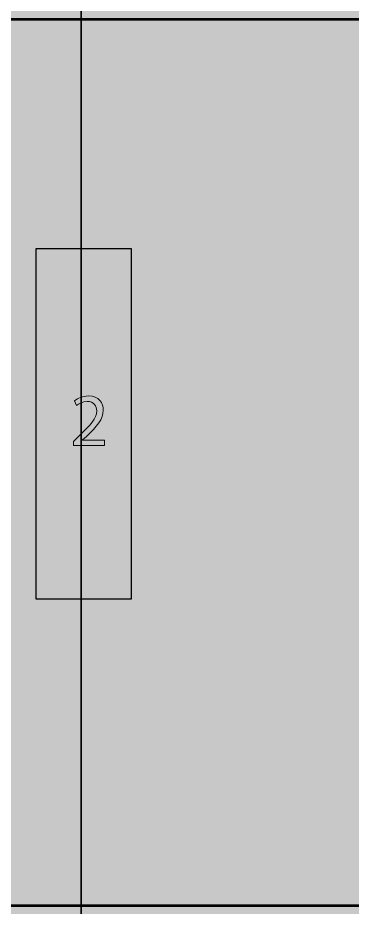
# Model space of a CAD drawing. Header units: inches. Extents: x -1481 to -429, y -1676 to -696.
# Drawn here: x -836.59 to -824.32, y -1175.56 to -1142.9 of the extents above; entities that cross this region are included whole.
import ezdxf

# ---------------------------------------------------------------- set-up
doc = ezdxf.new("R2010")
doc.units = ezdxf.units.IN
doc.header["$MEASUREMENT"] = 0
doc.layers.add('Layer 1', color=7, linetype='Continuous')
picture_1 = doc.add_image_def('image5.png', size_in_pixel=(53, 195))

# ---------------------------------------------------------------- blocks, each defined once
blk = doc.blocks.new('block 75')
at = {"layer": 'Layer 1', "true_color": 0x009344}
h = blk.add_hatch(color=114, dxfattribs=at)
h.dxf.hatch_style = 2
h.paths.add_polyline_path([(-693.785, -1296.171), (-933.785, -1296.171), (-933.785, -1006.171), (-693.785, -1006.171)])
blk = doc.blocks.new('block 141')
at = {"layer": 'Layer 1', "color": 40, "lineweight": 30, "true_color": 0xf9a01b}
for points in [[(-873.329, -1087.043), (-834.266, -1087.043), (-834.266, -1290.172), (-873.329, -1290.172), (-873.329, -1087.043)], [(-834.266, -1087.043), (-795.203, -1087.043), (-795.203, -1290.172), (-834.266, -1290.172), (-834.266, -1087.043)]]:
    blk.add_lwpolyline(points, dxfattribs=at)
blk = doc.blocks.new('block 140')
at = {"layer": 'Layer 1', "true_color": 0x49c6ea}
h = blk.add_hatch(color=133, dxfattribs=at)
h.dxf.hatch_style = 2
h.paths.add_polyline_path([(-919.173, -1282.809), (-748.857, -1282.809), (-748.857, -1065.618), (-919.173, -1065.618)])
h = blk.add_hatch(color=133, dxfattribs=at)
h.dxf.hatch_style = 2
h.paths.add_polyline_path([(-907.435, -1277.731), (-761.338, -1277.731), (-761.338, -1076.165), (-907.435, -1076.165)])
at = {"layer": 'Layer 1', "true_color": 0xffed96}
h = blk.add_hatch(color=41, dxfattribs=at)
h.dxf.hatch_style = 2
h.paths.add_polyline_path([(-912.062, -1175.491), (-756.36, -1175.491), (-756.36, -1142.966), (-912.062, -1142.966)])
at = {"layer": 'Layer 1', "lineweight": 0}
blk.add_lwpolyline([(-912.062, -1175.491), (-756.36, -1175.491), (-756.36, -1142.966), (-912.062, -1142.966), (-912.062, -1175.491)], dxfattribs=at)
at = {"layer": 'Layer 1', "color": 44, "lineweight": 53, "true_color": 0xaf7e09}
blk.add_lwpolyline([(-912.062, -1175.491), (-756.36, -1175.491), (-756.36, -1142.966), (-912.062, -1142.966), (-912.062, -1175.491)], dxfattribs=at)
at = {"layer": 'Layer 1'}
blk.add_blockref('block 141', (0, 0), dxfattribs=at)
blk = doc.blocks.new('block 216')
at = {"layer": 'Layer 1', "lineweight": 0}
blk.add_lwpolyline([(-835.913, -1164.245), (-832.43, -1164.245), (-832.43, -1151.369), (-835.913, -1151.369), (-835.913, -1164.245)], dxfattribs=at)
at = {"layer": 'Layer 1'}
image = blk.add_image(picture_1, insert=(-835.913, -1164.245), size_in_units=(3.483, 12.876), dxfattribs=at)
blk = doc.blocks.new('block 215')
at = {"layer": 'Layer 1', "lineweight": 0}
blk.add_lwpolyline([(-835.913, -1164.245), (-832.43, -1164.245), (-832.43, -1151.369), (-835.913, -1151.369), (-835.913, -1164.245)], dxfattribs=at)
at = {"layer": 'Layer 1'}
blk.add_blockref('block 216', (0, 0), dxfattribs=at)
blk = doc.blocks.new('block 217')
at = {"layer": 'Layer 1', "true_color": 0x231f20}
h = blk.add_hatch(color=250, dxfattribs=at)
h.dxf.hatch_style = 2
edge = h.paths.add_edge_path()
edge.add_spline(control_points=[(-834.553, -1158.608), (-834.553, -1158.608), (-834.553, -1158.459), (-834.553, -1158.459), (-834.553, -1158.459), (-834.363, -1158.275), (-834.363, -1158.275), (-833.906, -1157.839), (-833.699, -1157.608), (-833.696, -1157.337), (-833.696, -1157.156), (-833.784, -1156.987), (-834.052, -1156.987), (-834.214, -1156.987), (-834.349, -1157.07), (-834.432, -1157.139), (-834.432, -1157.139), (-834.509, -1156.968), (-834.509, -1156.968), (-834.385, -1156.863), (-834.209, -1156.786), (-834.002, -1156.786), (-833.616, -1156.786), (-833.454, -1157.051), (-833.454, -1157.307), (-833.454, -1157.638), (-833.693, -1157.905), (-834.071, -1158.269), (-834.071, -1158.269), (-834.214, -1158.401), (-834.214, -1158.401), (-834.214, -1158.401), (-834.214, -1158.407), (-834.214, -1158.407), (-834.214, -1158.407), (-833.409, -1158.407), (-833.409, -1158.407), (-833.409, -1158.407), (-833.409, -1158.608), (-833.409, -1158.608), (-833.409, -1158.608), (-834.553, -1158.608), (-834.553, -1158.608)], knot_values=[0, 0, 0, 0, 1, 1, 1, 2, 2, 2, 3, 3, 3, 4, 4, 4, 5, 5, 5, 6, 6, 6, 7, 7, 7, 8, 8, 8, 9, 9, 9, 10, 10, 10, 11, 11, 11, 12, 12, 12, 13, 13, 13, 14, 14, 14, 14], degree=3, periodic=1)
at = {"layer": 'Layer 1', "lineweight": 0}
blk.add_open_spline([(-834.553, -1158.608), (-834.553, -1158.608), (-834.553, -1158.459), (-834.553, -1158.459), (-834.553, -1158.459), (-834.363, -1158.275), (-834.363, -1158.275), (-833.906, -1157.839), (-833.699, -1157.608), (-833.696, -1157.337), (-833.696, -1157.156), (-833.784, -1156.987), (-834.052, -1156.987), (-834.214, -1156.987), (-834.349, -1157.07), (-834.432, -1157.139), (-834.432, -1157.139), (-834.509, -1156.968), (-834.509, -1156.968), (-834.385, -1156.863), (-834.209, -1156.786), (-834.002, -1156.786), (-833.616, -1156.786), (-833.454, -1157.051), (-833.454, -1157.307), (-833.454, -1157.638), (-833.693, -1157.905), (-834.071, -1158.269), (-834.071, -1158.269), (-834.214, -1158.401), (-834.214, -1158.401), (-834.214, -1158.401), (-834.214, -1158.407), (-834.214, -1158.407), (-834.214, -1158.407), (-833.409, -1158.407), (-833.409, -1158.407), (-833.409, -1158.407), (-833.409, -1158.608), (-833.409, -1158.608), (-833.409, -1158.608), (-834.553, -1158.608), (-834.553, -1158.608)], degree=3, knots=[0, 0, 0, 0, 1, 1, 1, 2, 2, 2, 3, 3, 3, 4, 4, 4, 5, 5, 5, 6, 6, 6, 7, 7, 7, 8, 8, 8, 9, 9, 9, 10, 10, 10, 11, 11, 11, 12, 12, 12, 13, 13, 13, 14, 14, 14, 14], dxfattribs=at)
blk = doc.blocks.new('block 139')
at = {"layer": 'Layer 1'}
for name in ['block 140', 'block 215', 'block 217']:
    blk.add_blockref(name, (0, 0), dxfattribs=at)

msp = doc.modelspace()

# ---------------------------------------------------------------- hatches: boundary and pattern name
at = {"layer": 'Layer 1', "true_color": 0x006738}
h = msp.add_hatch(color=116, dxfattribs=at)
h.dxf.hatch_style = 2
h.paths.add_polyline_path([(-749.015, -1281.171), (-919.015, -1281.171), (-919.015, -1062.796), (-749.015, -1062.796)])

# ---------------------------------------------------------------- block references
at = {"layer": 'Layer 1'}
for name in ['block 75', 'block 139']:
    msp.add_blockref(name, (0, 0), dxfattribs=at)

doc.saveas('drawing.dxf')
